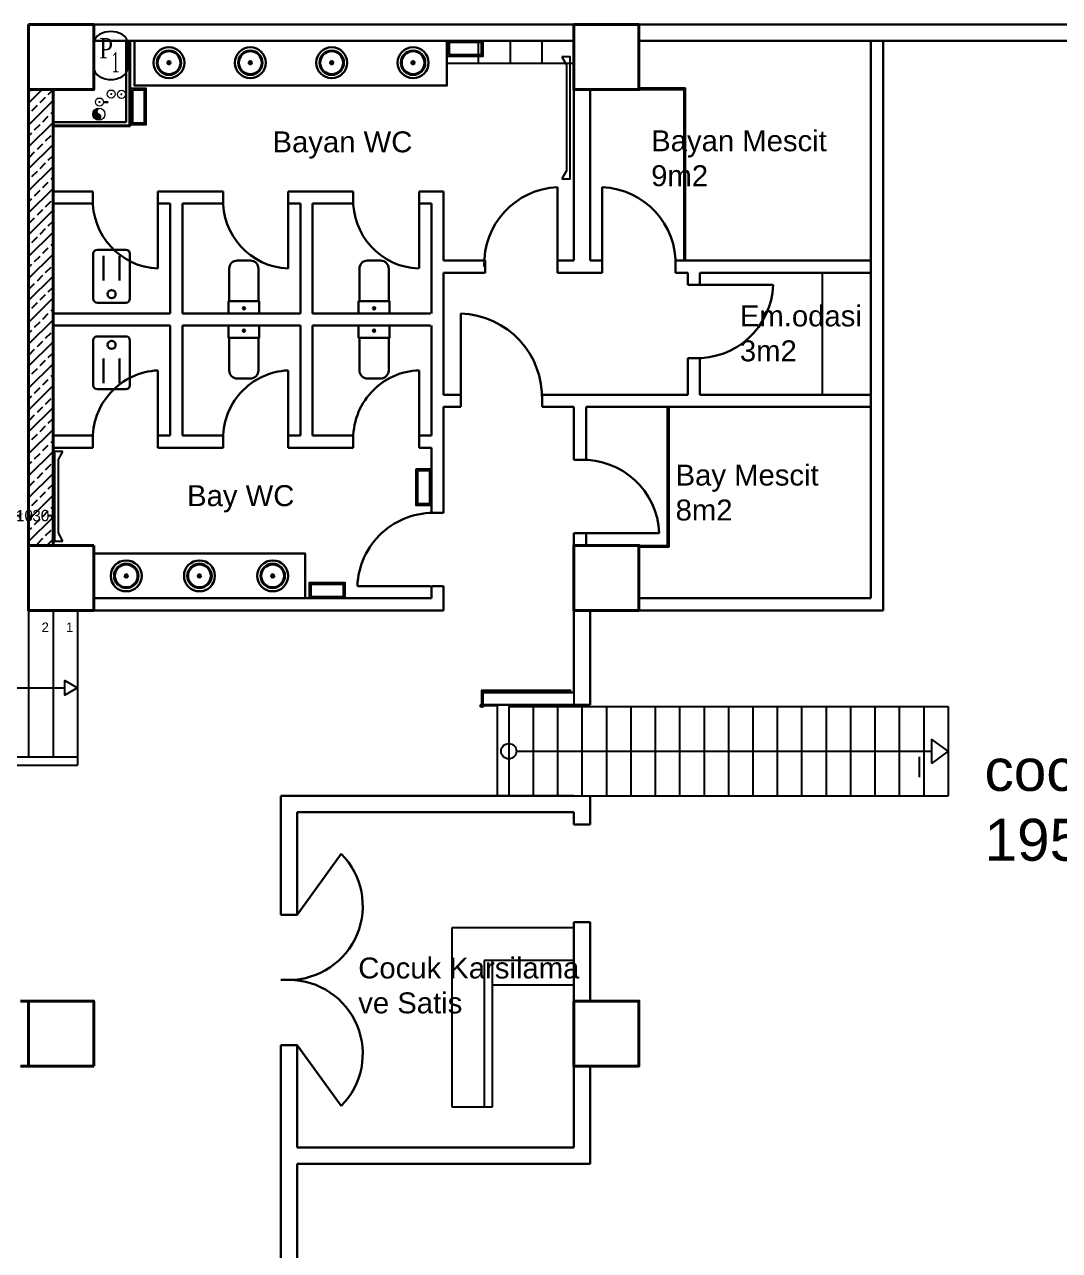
# Model space of a CAD drawing. Header units: millimetres. Extents: x 11848 to 21447, y 11375 to 20030.
# Drawn here: x 16895 to 18167, y 17482 to 18988 of the extents above; entities that cross this region are included whole.
import ezdxf

# ---------------------------------------------------------------- set-up
doc = ezdxf.new("R2010")
doc.units = ezdxf.units.MM
doc.linetypes.add('ACAD_ISO04W100', pattern=[30, 24, -3, 0, -3])
for name, color, linetype in [('-0', 7, 'Continuous'), ('-PISSU KOLON', 2, 'Continuous'), ('03SOGUKSU', 1, 'Continuous'), ('CZM YAZI', 40, 'Continuous'), ('CZM ÖLÇÜ', 142, 'Continuous'), ('MERDIVEN', 173, 'Continuous'), ('mobilya', 251, 'Continuous'), ('TEFRIS', 4, 'Continuous')]:
    doc.layers.add(name, color=color, linetype=linetype)
for name, color, linetype, lineweight in [('CZM DUVAR', 32, 'Continuous', 30), ('DUVAR', 74, 'Continuous', 30), ('GZ KOLON', 10, 'Continuous', 40), ('ISLAK', 150, 'Continuous', 30), ('KAPI-PENCERE', 140, 'Continuous', 18), ('Soğuk su', 4, 'ACAD_ISO04W100', 30)]:
    doc.layers.add(name, color=color, linetype=linetype, lineweight=lineweight)
doc.styles.add('CC', font='times.ttf', dxfattribs={"height": 29.823912})
doc.styles.add('dış ölçü', font='BASKVILL.TTF')
doc.styles.get("Standard").update_dxf_attribs({"font": 'arial.ttf'})
doc.dimstyles.new('dış ölçü', dxfattribs={"dimtxt": 14, "dimasz": 5, "dimexe": 5, "dimexo": 5, "dimgap": 0.09, "dimtad": 0, "dimdec": 0, "dimzin": 0, "dimdsep": 46, "dimtxsty": 'dış ölçü', "dimblk": 'ARCHTICK', "dimcen": 0, "dimadec": 0, "dimazin": 0, "dimtfac": 1, "dimtdec": 0, "dimtix": 1, "dimtofl": 0, "dimtmove": 0, "dimatfit": 3, "dimldrblk": 'ARCHTICK', "dimfxl": 5, "dimfxlon": 1, "dimtolj": 1, "dimtzin": 0, "dimarcsym": 0})

# ---------------------------------------------------------------- blocks, each defined once
blk = doc.blocks.new('_ArchTick')
at = {"color": 0, "linetype": 'ByBlock', "const_width": 0.15}
blk.add_lwpolyline([(-0.5, -0.5), (0.5, 0.5)], dxfattribs=at)
blk = doc.blocks.new('*D448')
at = {"layer": 'CZM ÖLÇÜ', "color": 0, "lineweight": -2, "transparency": 16777216}
for p, q in [((16890.2, 18384.9), (16885.2, 18384.9)), ((16890.2, 18379.9), (16890.2, 18389.9)), ((16900.2, 18379.9), (16900.2, 18389.9)), ((16900.2, 18384.9), (16905.2, 18384.9))]:
    blk.add_line(p, q, dxfattribs=at)
at = {"layer": 'Defpoints', "color": 0, "transparency": 16777216}
for p in [(16900.2, 18384.9), (16890.2, 18351.4), (16900.2, 18348.5)]:
    blk.add_point(p, dxfattribs=at)
at = {"layer": 'CZM ÖLÇÜ', "color": 0, "lineweight": -2, "transparency": 16777216, "xscale": 5, "yscale": 5, "zscale": 5}
blk.add_blockref('_ArchTick', (16890.2, 18384.9), dxfattribs=at)
at = {"layer": 'CZM ÖLÇÜ', "color": 0, "lineweight": -2, "transparency": 16777216, "xscale": 5, "yscale": 5, "zscale": 5, "rotation": 180}
blk.add_blockref('_ArchTick', (16900.2, 18384.9), dxfattribs=at)
at = {"layer": 'CZM ÖLÇÜ', "color": 0, "transparency": 16777216, "insert": (16895.2, 18384.9), "char_height": 14, "attachment_point": 5, "style": 'dış ölçü'}
blk.add_mtext('\\A1;10', dxfattribs=at)
blk = doc.blocks.new('*D449')
at = {"layer": 'CZM ÖLÇÜ', "color": 0, "lineweight": -2, "transparency": 16777216}
for p, q in [((16900.2, 18379.9), (16900.2, 18389.9)), ((16900.2, 18384.9), (16905.6, 18384.9)), ((16930.2, 18384.9), (16924.8, 18384.9)), ((16930.2, 18379.9), (16930.2, 18389.9))]:
    blk.add_line(p, q, dxfattribs=at)
at = {"layer": 'Defpoints', "color": 0, "transparency": 16777216}
for p in [(16930.2, 18384.9), (16930.2, 18356.5), (16900.2, 18348.5)]:
    blk.add_point(p, dxfattribs=at)
at = {"layer": 'CZM ÖLÇÜ', "color": 0, "lineweight": -2, "transparency": 16777216, "xscale": 5, "yscale": 5, "zscale": 5, "rotation": 180}
blk.add_blockref('_ArchTick', (16900.2, 18384.9), dxfattribs=at)
at = {"layer": 'CZM ÖLÇÜ', "color": 0, "lineweight": -2, "transparency": 16777216, "xscale": 5, "yscale": 5, "zscale": 5}
blk.add_blockref('_ArchTick', (16930.2, 18384.9), dxfattribs=at)
at = {"layer": 'CZM ÖLÇÜ', "color": 0, "transparency": 16777216, "insert": (16915.2, 18384.9), "char_height": 14, "attachment_point": 5, "style": 'dış ölçü'}
blk.add_mtext('\\A1;30', dxfattribs=at)
blk = doc.blocks.new('rvdcs')
at = {"layer": 'ISLAK'}
for p, q in [((36673.1, 4360), (36673.1, 4400)), ((36709.1, 4360), (36709.1, 4400)), ((36691.1, 4350), (36683.1, 4350)), ((36691.1, 4350), (36699.1, 4350))]:
    blk.add_line(p, q, dxfattribs=at)
blk.add_lwpolyline([(36672.1, 4415), (36710.1, 4415), (36710.1, 4400), (36672.1, 4400)], close=True, dxfattribs=at)
blk.add_circle((36691.2, 4408.7), 1.49, dxfattribs=at)
for centre, start, end in [((36683.1, 4360), 180, 270), ((36699.1, 4360), 270, 0)]:
    blk.add_arc(centre, 10, start, end, dxfattribs=at)
blk = doc.blocks.new('FDCPP')
at = {"layer": 'mobilya'}
for p, q in [((36948.6, 4483.7), (36954, 4473.6)), ((36954, 4473.6), (36954, 4343.3)), ((36954, 4343.3), (36948.6, 4333.7))]:
    blk.add_line(p, q, dxfattribs=at)
blk.add_lwpolyline([(36948.6, 4333.7), (36958.6, 4333.7), (36958.6, 4483.7), (36948.6, 4483.7)], dxfattribs=at)
blk = doc.blocks.new('m2')
at = {"layer": 'MERDIVEN'}
for p, q in [((43871.2, 3685), (44411.2, 3685)), ((43871.2, 3685), (43871.2, 3575)), ((43901.2, 3685), (43901.2, 3575)), ((43931.2, 3685), (43931.2, 3575)), ((43961.2, 3685), (43961.2, 3575)), ((43991.2, 3685), (43991.2, 3575)), ((44021.2, 3685), (44021.2, 3575)), ((44051.2, 3685), (44051.2, 3575)), ((44081.2, 3685), (44081.2, 3575)), ((44111.2, 3685), (44111.2, 3575)), ((44141.2, 3685), (44141.2, 3575)), ((44171.2, 3685), (44171.2, 3575)), ((44201.2, 3685), (44201.2, 3575)), ((44231.2, 3685), (44231.2, 3575)), ((44261.2, 3685), (44261.2, 3575)), ((44291.2, 3685), (44291.2, 3575)), ((44321.2, 3685), (44321.2, 3575)), ((44351.2, 3685), (44351.2, 3575)), ((44381.2, 3685), (44381.2, 3575)), ((44411.2, 3685), (44411.2, 3575)), ((44411.2, 3630), (44390.7, 3644.9)), ((44390.7, 3644.9), (44390.7, 3615.1)), ((43880.6, 3630), (44390.7, 3630)), ((44411.2, 3630), (44390.7, 3615.1)), ((43871.2, 3575), (44411.2, 3575))]:
    blk.add_line(p, q, dxfattribs=at)
blk.add_circle((43871.2, 3630), 9.39, dxfattribs=at)

msp = doc.modelspace()

# ---------------------------------------------------------------- hatches: boundary and pattern name
at = {"layer": 'TEFRIS'}
h = msp.add_hatch(dxfattribs=at)
h.set_pattern_fill('ANSI33', color=256, scale=3)
h.set_pattern_definition([(45, (-56913.443, -61441.475), (-13.4703842, 13.4703842), []), (45, (-56899.973, -61441.475), (-13.4703842, 13.4703842), [9.525, -4.7625])])
h.paths.add_polyline_path([(16930.218, 18908.463), (16900.218, 18908.463), (16900.218, 18348.463), (16930.218, 18348.463)])

# ---------------------------------------------------------------- linework, layer by layer
at = {"layer": '-0', "color": 2, "elevation": 0.005}
msp.add_lwpolyline([(17022.507, 18963.177, 0.27418884), (17014.64, 18976.443, 0.2555276), (16987.875, 18976.443, 0.27418884), (16980.008, 18963.177), (16980.008, 18937.507, 0.27418884), (16987.875, 18924.241, 0.2555276), (17014.64, 18924.241, 0.27418884), (17022.507, 18937.507)], format="xyb", close=True, dxfattribs=at)
at = {"layer": '-PISSU KOLON', "color": 1, "lineweight": 0}
for p, q in [((16980.083, 18878.422), (16984.319, 18882.693)), ((16980.086, 18878.159), (16984.218, 18882.325)), ((16980.091, 18878.696), (16984.513, 18883.156)), ((16980.099, 18877.905), (16984.165, 18882.006)), ((16980.112, 18878.984), (16985.903, 18884.823)), ((16980.121, 18877.661), (16984.144, 18881.718)), ((16980.148, 18879.287), (16985.601, 18884.784)), ((16980.151, 18877.425), (16984.147, 18881.454)), ((16980.188, 18877.197), (16984.167, 18881.209)), ((16980.203, 18879.608), (16985.28, 18884.727)), ((16980.233, 18876.975), (16984.203, 18880.979)), ((16980.28, 18879.952), (16984.937, 18884.648)), ((16980.283, 18876.76), (16984.252, 18880.762)), ((16980.34, 18876.551), (16984.312, 18880.556)), ((16980.386, 18880.325), (16984.564, 18884.538)), ((16980.403, 18876.348), (16984.383, 18880.361)), ((16980.471, 18876.151), (16984.463, 18880.176)), ((16980.533, 18880.74), (16984.151, 18884.388)), ((16980.544, 18875.958), (16984.552, 18880)), ((16980.622, 18875.771), (16984.65, 18879.832)), ((16980.705, 18875.588), (16984.755, 18879.672)), ((16980.744, 18881.218), (16983.674, 18884.173)), ((16980.793, 18875.41), (16984.868, 18879.519)), ((16980.885, 18875.236), (16984.989, 18879.375)), ((16980.981, 18875.067), (16985.117, 18879.237)), ((16981.081, 18874.902), (16985.252, 18879.107)), ((16981.083, 18881.827), (16983.068, 18883.829)), ((16981.186, 18874.741), (16985.394, 18878.985)), ((16981.295, 18874.585), (16985.544, 18878.87)), ((16981.407, 18874.432), (16985.702, 18878.762)), ((16981.524, 18874.283), (16985.867, 18878.663)), ((16981.644, 18874.138), (16986.041, 18878.572)), ((16981.769, 18873.997), (16986.223, 18878.489)), ((16981.897, 18873.86), (16986.414, 18878.416)), ((16982.029, 18873.727), (16986.615, 18878.352)), ((16982.164, 18873.598), (16986.813, 18878.285)), ((16982.304, 18873.472), (16987.001, 18878.208)), ((16982.447, 18873.35), (16987.179, 18878.122)), ((16982.595, 18873.233), (16987.35, 18878.028)), ((16982.746, 18873.119), (16987.512, 18877.925)), ((16982.901, 18873.009), (16987.667, 18877.815)), ((16983.06, 18872.903), (16987.814, 18877.697)), ((16983.223, 18872.801), (16987.954, 18877.572)), ((16983.39, 18872.704), (16988.087, 18877.439)), ((16983.562, 18872.611), (16988.212, 18877.299)), ((16983.738, 18872.522), (16988.33, 18877.152)), ((16983.918, 18872.437), (16988.44, 18876.997)), ((16984.103, 18872.358), (16988.542, 18876.834)), ((16984.293, 18872.283), (16988.637, 18876.663)), ((16984.488, 18872.213), (16988.723, 18876.483)), ((16985.965, 18884.62), (16986.191, 18884.847)), ((16986.426, 18884.818), (16986.465, 18884.857)), ((16984.689, 18872.149), (16988.8, 18876.294)), ((16984.894, 18872.09), (16988.867, 18876.095)), ((16985.106, 18872.037), (16988.923, 18875.886)), ((16985.323, 18871.99), (16988.967, 18875.664)), ((16985.548, 18871.95), (16988.998, 18875.429)), ((16985.779, 18871.917), (16989.012, 18875.177)), ((16986.018, 18871.892), (16989.006, 18874.905)), ((16986.266, 18871.876), (16988.975, 18874.607)), ((16986.523, 18871.909), (16988.907, 18874.313)), ((16986.884, 18872.007), (16988.78, 18873.918)), ((16987.414, 18872.275), (16988.515, 18873.386))]:
    msp.add_line(p, q, dxfattribs=at)
at = {"layer": '-PISSU KOLON', "lineweight": 0}
for centre, radius in [((17001.798, 18902.984), 5), ((17014.308, 18902.737), 5), ((16987.314, 18893.16), 5), ((16986.578, 18878.363), 7.5)]:
    msp.add_circle(centre, radius, dxfattribs=at)
at = {"layer": '-PISSU KOLON', "color": 1, "lineweight": 0}
for centre, start, end in [((16987.531, 18881.615), 106.821263, 253.65445), ((16985.624, 18875.112), 286.821263, 73.65445)]:
    msp.add_arc(centre, 3.389, start, end, dxfattribs=at)
msp.add_line((16955.218, 18268.463), (16960.218, 18268.463))
msp.add_line((16955.218, 18268.463), (16960.218, 18268.463))
at = {"layer": '03SOGUKSU', "const_width": 1.32}
for points in [[(16986.654, 18893.16, -1), (16987.974, 18893.16, -1)], [(17001.138, 18902.984, -1), (17002.458, 18902.984, -1)], [(17013.648, 18902.737, -1), (17014.968, 18902.737, -1)]]:
    msp.add_lwpolyline(points, format="xyb", close=True, dxfattribs=at)
at = {"layer": 'CZM DUVAR'}
for p, q in [((17020.218, 18968.463), (17020.218, 18868.463)), ((17024.218, 18968.463), (17024.218, 18864.463)), ((17025.218, 18968.463), (17025.218, 18863.463)), ((16930.218, 18908.463), (16945.218, 18908.463)), ((16930.218, 18868.463), (17020.218, 18868.463)), ((16930.218, 18864.463), (17024.218, 18864.463)), ((16930.218, 18863.463), (17025.218, 18863.463)), ((17570.218, 18268.463), (17570.218, 18283.463))]:
    msp.add_line(p, q, dxfattribs=at)
at = {"layer": 'CZM ÖLÇÜ'}
for p, q in [((16900.218, 18268.463), (16900.218, 18088.463)), ((16930.218, 18268.463), (16930.218, 18088.463)), ((16960.218, 18268.463), (16960.218, 18078.463)), ((16210.218, 18173.463), (16944.783, 18173.463)), ((16210.218, 18088.463), (16960.218, 18088.463)), ((16830.218, 18078.463), (16960.218, 18078.463))]:
    msp.add_line(p, q, dxfattribs=at)
msp.add_lwpolyline([(16960.218, 18173.463), (16944.783, 18164.552), (16944.783, 18182.374)], close=True, dxfattribs=at)
at = {"layer": 'DUVAR'}
for p, q in [((16980.218, 18988.463), (18915.218, 18988.463)), ((16980.218, 18968.463), (17570.218, 18968.463)), ((17650.218, 18968.463), (18240.218, 18968.463)), ((17935.218, 18968.463), (17935.218, 18283.463)), ((17950.218, 18968.463), (17950.218, 18268.463)), ((17570.218, 18698.463), (17570.218, 18908.463)), ((17590.218, 18698.463), (17590.218, 18908.463)), ((17550.218, 18683.463), (17550.218, 18788.463)), ((17605.218, 18683.463), (17605.218, 18788.463)), ((16979.218, 18783.463), (16930.218, 18783.463)), ((16979.218, 18768.463), (16979.218, 18783.463)), ((17139.218, 18783.463), (17059.218, 18783.463)), ((17059.218, 18768.463), (17059.218, 18783.463)), ((17139.218, 18768.463), (17139.218, 18783.463)), ((17299.218, 18783.463), (17219.218, 18783.463)), ((17219.218, 18768.463), (17219.218, 18783.463)), ((17299.218, 18768.463), (17299.218, 18783.463)), ((17410.218, 18783.463), (17380.218, 18783.463)), ((17380.218, 18768.463), (17380.218, 18783.463)), ((17410.218, 18783.463), (17410.218, 18698.463)), ((16979.218, 18768.463), (16930.218, 18768.463)), ((17074.218, 18768.463), (17059.218, 18768.463)), ((17059.218, 18768.463), (17059.218, 18688.463)), ((17074.218, 18633.463), (17074.218, 18768.463)), ((17139.218, 18768.463), (17089.218, 18768.463)), ((17089.218, 18633.463), (17089.218, 18768.463)), ((17234.218, 18768.463), (17219.218, 18768.463)), ((17219.218, 18768.463), (17219.218, 18688.463)), ((17234.218, 18633.463), (17234.218, 18768.463)), ((17299.218, 18768.463), (17249.218, 18768.463)), ((17249.218, 18633.463), (17249.218, 18768.463)), ((17395.218, 18768.463), (17380.218, 18768.463)), ((17380.218, 18768.463), (17380.218, 18688.463)), ((17395.218, 18768.463), (17395.218, 18633.463)), ((17461.218, 18698.463), (17410.218, 18698.463)), ((17461.218, 18698.463), (17461.218, 18683.463)), ((17570.218, 18698.463), (17550.218, 18698.463)), ((17605.218, 18698.463), (17590.218, 18698.463)), ((17735.218, 18698.463), (17695.218, 18698.463)), ((17695.218, 18698.463), (17695.218, 18683.463)), ((17735.218, 18698.463), (17935.218, 18698.463)), ((17410.218, 18683.463), (17410.218, 18533.463)), ((17461.218, 18683.463), (17410.218, 18683.463)), ((17605.218, 18683.463), (17550.218, 18683.463)), ((17710.218, 18683.463), (17695.218, 18683.463)), ((17710.218, 18668.463), (17710.218, 18683.463)), ((17725.218, 18668.463), (17725.218, 18683.463)), ((17725.218, 18683.463), (17935.218, 18683.463)), ((17725.218, 18668.463), (17710.218, 18668.463)), ((17725.218, 18668.463), (17815.218, 18668.463)), ((17074.218, 18633.463), (16930.218, 18633.463)), ((17234.218, 18633.463), (17089.218, 18633.463)), ((17394.218, 18633.463), (17249.218, 18633.463)), ((17431.218, 18533.463), (17431.218, 18633.463)), ((17074.218, 18618.463), (16930.218, 18618.463)), ((17074.218, 18618.463), (17074.218, 18483.463)), ((17234.218, 18618.463), (17089.218, 18618.463)), ((17089.218, 18618.463), (17089.218, 18483.463)), ((17234.218, 18618.463), (17234.218, 18483.463)), ((17394.218, 18618.463), (17249.218, 18618.463)), ((17249.218, 18618.463), (17249.218, 18483.463)), ((17394.218, 18618.463), (17255.218, 18618.463)), ((17395.218, 18618.463), (17395.218, 18483.463)), ((17710.218, 18533.463), (17710.218, 18578.463)), ((17725.218, 18578.463), (17710.218, 18578.463)), ((17725.218, 18533.463), (17725.218, 18578.463)), ((17059.218, 18483.463), (17059.218, 18563.463)), ((17219.218, 18483.463), (17219.218, 18563.463)), ((17380.218, 18483.463), (17380.218, 18563.502)), ((17431.218, 18533.463), (17410.218, 18533.463)), ((17431.218, 18518.463), (17431.218, 18533.463)), ((17710.218, 18533.463), (17531.218, 18533.463)), ((17531.218, 18518.463), (17531.218, 18533.463)), ((17725.218, 18533.463), (17935.218, 18533.463)), ((17410.218, 18518.463), (17410.218, 18388.463)), ((17410.218, 18518.463), (17431.218, 18518.463)), ((17531.218, 18518.463), (17570.218, 18518.463)), ((17570.218, 18518.463), (17570.218, 18453.463)), ((17585.218, 18518.463), (17585.218, 18453.463)), ((17585.218, 18518.463), (17935.218, 18518.463)), ((16979.218, 18483.463), (16930.218, 18483.463)), ((16979.218, 18483.463), (16979.218, 18468.463)), ((17074.218, 18483.463), (17059.218, 18483.463)), ((17059.218, 18483.463), (17059.218, 18468.463)), ((17139.218, 18483.463), (17089.218, 18483.463)), ((17139.218, 18483.463), (17139.218, 18468.463)), ((17234.218, 18483.463), (17219.218, 18483.463)), ((17219.218, 18483.463), (17219.218, 18468.463)), ((17299.218, 18483.463), (17249.218, 18483.463)), ((17299.218, 18483.463), (17299.218, 18468.463)), ((17395.218, 18483.463), (17380.218, 18483.463)), ((17380.218, 18483.463), (17380.218, 18468.463)), ((16979.218, 18468.463), (16930.218, 18468.463)), ((17139.218, 18468.463), (17059.218, 18468.463)), ((17299.218, 18468.463), (17219.218, 18468.463)), ((17395.218, 18468.463), (17380.218, 18468.463)), ((17395.218, 18468.463), (17395.218, 18388.463)), ((17585.218, 18453.463), (17570.218, 18453.463)), ((17395.218, 18388.463), (17410.218, 18388.463)), ((17570.218, 18363.463), (17570.218, 18348.463)), ((17585.218, 18363.463), (17570.218, 18363.463)), ((17585.218, 18363.463), (17585.218, 18348.463)), ((17585.218, 18363.463), (17675.218, 18363.463)), ((17394.218, 18298.463), (17304.218, 18298.463)), ((17395.218, 18298.463), (17395.218, 18283.463)), ((17395.218, 18298.463), (17410.218, 18298.463)), ((17410.218, 18298.463), (17410.218, 18268.463)), ((16980.218, 18283.463), (17395.218, 18283.463)), ((17650.218, 18283.463), (17935.218, 18283.463)), ((16980.218, 18268.463), (17410.218, 18268.463)), ((17570.218, 18268.463), (17570.218, 18167.462)), ((17590.218, 18152.462), (17590.218, 18268.463)), ((17650.218, 18268.463), (17950.218, 18268.463)), ((17458.218, 18152.462), (17458.218, 18167.462)), ((17458.218, 18167.462), (17570.218, 18167.462)), ((17590.218, 18152.462), (17458.218, 18152.462)), ((17210.218, 17894.463), (17210.218, 18040.462)), ((17210.218, 18040.462), (17570.218, 18040.462)), ((17590.218, 18005.462), (17590.218, 18040.462)), ((17230.218, 18020.462), (17570.218, 18020.462)), ((17230.218, 17894.463), (17230.218, 18020.462)), ((17570.218, 18020.462), (17570.218, 18005.462)), ((17570.218, 18005.462), (17590.218, 18005.462)), ((17230.218, 17894.463), (17284.394, 17969.36)), ((17210.218, 17894.463), (17230.218, 17894.463)), ((17570.218, 17885.462), (17570.218, 17788.463)), ((17570.218, 17885.462), (17570.218, 17883.463)), ((17570.218, 17885.462), (17590.218, 17885.462)), ((17590.218, 17788.463), (17590.218, 17885.462)), ((17210.218, 17814.463), (17230.218, 17814.463)), ((17210.218, 17288.463), (17210.218, 17734.463)), ((17210.218, 17734.463), (17230.218, 17734.463)), ((17230.218, 17608.463), (17230.218, 17734.463)), ((17230.218, 17734.463), (17284.394, 17659.565)), ((17570.218, 17708.463), (17570.218, 17608.463)), ((17590.218, 17708.463), (17590.218, 17588.463)), ((17230.218, 17608.463), (17570.218, 17608.463)), ((17230.218, 17588.463), (17590.218, 17588.463)), ((17230.218, 17288.463), (17230.218, 17588.463))]:
    msp.add_line(p, q, dxfattribs=at)
for centre, radius, start, end in [((17553.968, 18694.713), 93.825, 92.29061, 182.29061), ((17601.468, 18694.713), 93.825, 357.70939, 87.70939), ((17062.968, 18772.213), 83.834, 177.43623, 267.43623), ((17222.968, 18772.213), 83.834, 177.43623, 267.43623), ((17382.968, 18772.213), 83.834, 177.43623, 267.43623), ((17721.468, 18672.213), 93.825, 267.70939, 357.70939), ((17427.468, 18529.713), 103.818, 357.929969, 87.929969), ((17062.968, 18479.713), 83.834, 92.56377, 182.56377), ((17222.968, 18479.713), 83.834, 92.56377, 182.56377), ((17382.968, 18479.713), 83.834, 91.879808, 182.56377), ((17581.468, 18359.713), 93.825, 2.29061, 92.29061), ((17397.968, 18294.713), 93.825, 87.70939, 177.70939), ((17220.051, 17905.275), 90.812, 270.105039, 44.88492), ((17220.051, 17723.65), 90.812, 315.11508, 89.894961)]:
    msp.add_arc(centre, radius, start, end, dxfattribs=at)
at = {"layer": 'GZ KOLON'}
for p, q in [((16900.218, 18348.463), (16900.218, 18908.463)), ((16930.218, 18348.463), (16930.218, 18908.463)), ((16890.218, 17788.463), (16900.218, 17788.463)), ((16900.218, 17708.463), (16890.218, 17708.463))]:
    msp.add_line(p, q, dxfattribs=at)
for points in [[(16900.218, 18988.463), (16980.218, 18988.463), (16980.218, 18908.463), (16900.218, 18908.463)], [(17650.218, 18988.463), (17570.218, 18988.463), (17570.218, 18908.463), (17650.218, 18908.463)], [(16980.218, 18348.463), (16900.218, 18348.463), (16900.218, 18268.463), (16980.218, 18268.463)], [(17650.218, 18268.463), (17570.218, 18268.463), (17570.218, 18348.463), (17650.218, 18348.463)], [(16980.218, 17708.463), (16900.218, 17708.463), (16900.218, 17788.463), (16980.218, 17788.463)], [(17570.218, 17788.463), (17650.218, 17788.463), (17650.218, 17708.463), (17570.218, 17708.463)]]:
    msp.add_lwpolyline(points, close=True, dxfattribs=at)
at = {"layer": 'ISLAK'}
for p, q in [((17070.722, 18941.522), (17074.722, 18941.522)), ((17072.722, 18943.522), (17072.722, 18939.522)), ((17170.722, 18941.522), (17174.722, 18941.522)), ((17172.722, 18943.522), (17172.722, 18939.522)), ((17270.722, 18941.522), (17274.722, 18941.522)), ((17272.722, 18943.522), (17272.722, 18939.522)), ((17370.722, 18941.522), (17374.722, 18941.522)), ((17372.722, 18943.522), (17372.722, 18939.522)), ((16992.406, 18673.824), (16992.406, 18704.088)), ((17012.03, 18673.824), (17012.03, 18704.088)), ((16992.406, 18578.102), (16992.406, 18547.838)), ((17012.03, 18578.102), (17012.03, 18547.838)), ((17022.218, 18310.963), (17018.218, 18310.963)), ((17020.218, 18312.963), (17020.218, 18308.963)), ((17108.218, 18310.963), (17112.218, 18310.963)), ((17110.218, 18312.963), (17110.218, 18308.963)), ((17198.218, 18310.963), (17202.218, 18310.963)), ((17200.218, 18312.963), (17200.218, 18308.963))]:
    msp.add_line(p, q, dxfattribs=at)
for points in [[(17030.218, 18968.463), (17414.218, 18968.463), (17414.218, 18913.463), (17030.218, 18913.463)], [(16980.218, 18283.463), (17240.217, 18283.408), (17240.217, 18338.408), (16980.218, 18338.463)]]:
    msp.add_lwpolyline(points, close=True, dxfattribs=at)
for points in [[(17019.718, 18646.64), (16984.718, 18646.64, -0.41421356), (16979.718, 18651.64), (16979.718, 18706.64, -0.41421356), (16984.718, 18711.64), (17019.718, 18711.64, -0.41421356), (17024.718, 18706.64), (17024.718, 18651.64, -0.41421356)], [(17019.718, 18605.286), (16984.718, 18605.286, 0.41421356), (16979.718, 18600.286), (16979.718, 18545.286, 0.41421356), (16984.718, 18540.286), (17019.718, 18540.286, 0.41421356), (17024.718, 18545.286), (17024.718, 18600.286, 0.41421356)]]:
    msp.add_lwpolyline(points, format="xyb", close=True, dxfattribs=at)
for centre, radius in [((17072.722, 18941.522), 19), ((17072.722, 18941.522), 15), ((17072.722, 18941.522), 14), ((17172.722, 18941.522), 19), ((17172.722, 18941.522), 15), ((17172.722, 18941.522), 14), ((17272.722, 18941.522), 19), ((17272.722, 18941.522), 15), ((17272.722, 18941.522), 14), ((17372.722, 18941.522), 19), ((17372.722, 18941.522), 15), ((17372.722, 18941.522), 14), ((17072.722, 18941.522), 2), ((17172.722, 18941.522), 2), ((17272.722, 18941.522), 2), ((17372.722, 18941.522), 2), ((17002.218, 18657.158), 5), ((17002.218, 18594.768), 5), ((17020.218, 18310.963), 19), ((17020.218, 18310.963), 15), ((17020.218, 18310.963), 14), ((17110.218, 18310.963), 19), ((17110.218, 18310.963), 15), ((17110.218, 18310.963), 14), ((17200.218, 18310.963), 19), ((17200.218, 18310.963), 15), ((17200.218, 18310.963), 14), ((17020.218, 18310.963), 2), ((17110.218, 18310.963), 2), ((17200.218, 18310.963), 2)]:
    msp.add_circle(centre, radius, dxfattribs=at)
at = {"layer": 'KAPI-PENCERE', "color": 42}
msp.add_lwpolyline([(16900.218, 18988.463), (16980.218, 18988.463), (16980.218, 18908.463), (16900.218, 18908.463)], close=True, dxfattribs=at)
at = {"layer": 'MERDIVEN'}
msp.add_line((17995.218, 18063.463), (17995.218, 18088.463), dxfattribs=at)
at = {"layer": 'mobilya', "color": 7}
for p, q in [((17453.218, 18940.963), (17453.218, 18968.463)), ((17492.218, 18940.963), (17492.218, 18968.463)), ((17531.218, 18940.963), (17531.218, 18968.463)), ((17414.218, 18940.963), (17570.218, 18940.963)), ((17570.218, 18268.463), (17570.218, 18150.462))]:
    msp.add_line(p, q, dxfattribs=at)
at = {"layer": 'mobilya'}
for p, q in [((17650.218, 18910.463), (17707.218, 18910.463)), ((17650.218, 18908.463), (17705.218, 18908.463)), ((17705.218, 18908.463), (17705.218, 18698.463)), ((17707.218, 18910.463), (17707.218, 18698.463)), ((17875.218, 18683.463), (17875.218, 18533.463)), ((17685.218, 18348.463), (17685.218, 18518.463)), ((17687.218, 18346.463), (17687.218, 18518.463)), ((16936.779, 18454.042), (16942.218, 18463.633)), ((16936.779, 18363.677), (16936.779, 18454.042)), ((16942.218, 18353.633), (16936.779, 18363.677)), ((17650.218, 18348.463), (17685.218, 18348.463)), ((17650.218, 18346.463), (17687.218, 18346.463)), ((17570.218, 17878.463), (17420.218, 17878.463)), ((17420.218, 17878.463), (17420.218, 17658.463)), ((17570.218, 17838.463), (17460.218, 17838.463)), ((17460.218, 17838.463), (17460.218, 17658.463)), ((17470.218, 17658.463), (17470.218, 17838.463)), ((17470.218, 17808.463), (17570.218, 17808.463)), ((17420.218, 17658.463), (17470.218, 17658.463))]:
    msp.add_line(p, q, dxfattribs=at)
for points in [[(17414.882, 18949.463), (17458.882, 18949.463), (17458.882, 18968.463), (17414.882, 18968.463)], [(17416.882, 18951.463), (17456.882, 18951.463), (17456.882, 18966.463), (17416.882, 18966.463)], [(17025.727, 18909.722), (17025.727, 18865.722), (17044.727, 18865.722), (17044.727, 18909.722)], [(17027.727, 18907.722), (17027.727, 18867.722), (17042.727, 18867.722), (17042.727, 18907.722)], [(17376.218, 18441.914), (17376.218, 18397.914), (17395.218, 18397.914), (17395.218, 18441.914)], [(17378.218, 18439.914), (17378.218, 18399.914), (17393.218, 18399.914), (17393.218, 18439.914)], [(17245.132, 18283.463), (17289.132, 18283.463), (17289.132, 18302.463), (17245.132, 18302.463)], [(17247.132, 18285.463), (17287.132, 18285.463), (17287.132, 18300.463), (17247.132, 18300.463)]]:
    msp.add_lwpolyline(points, close=True, dxfattribs=at)
for points in [[(16942.218, 18463.633), (16932.218, 18463.633), (16932.218, 18353.603), (16942.218, 18353.603)], [(17457.118, 18151.462), (17457.118, 18170.462), (17567.118, 18170.462)], [(17457.218, 18151.462), (17476.218, 18151.462), (17476.218, 18041.462)]]:
    msp.add_lwpolyline(points, dxfattribs=at)
msp.add_circle((17457.218, 18151.462), 2, dxfattribs=at)
at = {"layer": 'Soğuk su'}
msp.add_line((16992.314, 18893.16), (16998.057, 18893.16), dxfattribs=at)

# ---------------------------------------------------------------- block references
at = {"layer": 'DUVAR'}
for name, p in [('FDCPP', (-19392.939, 14465.254)), ('rvdcs', (-19526.368, 14203.459)), ('rvdcs', (-19366.368, 14203.459)), ('m2', (-26380.994, 14465.458))]:
    msp.add_blockref(name, p, dxfattribs=at)
at = {"layer": 'DUVAR', "xscale": -1, "rotation": 180}
for p in [(-19526.368, 23048.467), (-19366.368, 23048.467)]:
    msp.add_blockref('rvdcs', p, dxfattribs=at)

# ---------------------------------------------------------------- texts
at = {"layer": '-0', "color": 2, "style": 'CC'}
for s, width, p in [('P', 0.8, (16987.152, 18946.895, 0.005)), ('1', 0.518145, (17002.259, 18929.787, 0.005))]:
    msp.add_text(s, height=25, dxfattribs=dict(at, width=width)).set_placement(p)
at = {"layer": 'CZM YAZI', "attachment_point": 1}
for s, width, insert, char_height in [('Bayan WC', 1440.82217, (17199.996, 18857.16), 25.7388), ('Bayan Mescit\\P9m2', 1440.82217, (17665.306, 18858.466), 25.73885), ('Em.odasi\\P3m2 ', 1440.82217, (17774.311, 18643.231), 25.7388), ('Bay Mescit\\P8m2 ', 1440.82217, (17695.32, 18447.647), 25.7388), ('Bay WC', 1440.82217, (17095.001, 18422.366), 25.7388), ('{\\fArial|b0|i0|c162|p34;2}', 58.8372, (16916.18, 18253.591), 11.531), ('{\\fArial|b0|i0|c162|p34;1}', 58.8372, (16946.113, 18253.591), 11.531), ('cocuk oyun alani \\P195+15=210m2', 1440.82217, (18074.911, 18098.205), 51.4777), ('Cocuk Karsilama\\Pve Satis', 1440.82217, (17305.32, 17841.986), 25.73885)]:
    msp.add_mtext_dynamic_manual_height_columns(s, width=width, gutter_width=1, heights=[0], dxfattribs=dict(at, insert=insert, char_height=char_height))

# ---------------------------------------------------------------- dimensions: what is measured, and where the dimension line sits
at = {"layer": 'CZM ÖLÇÜ'}
for base, p1, p2, picture, middle in [((16900.218, 18384.939), (16890.218, 18351.406), (16900.218, 18348.463), '*D448', (16895.218, 18384.939)), ((16930.218, 18384.939), (16900.218, 18348.463), (16930.218, 18356.465), '*D449', (16915.218, 18384.939))]:
    dim = msp.add_linear_dim(base=base, p1=p1, p2=p2, angle=180, dimstyle='dış ölçü', override={"dimtmove": 1}, dxfattribs=at)
    dim.commit()
    dim.dimension.update_dxf_attribs({"geometry": picture, "text_midpoint": middle})

doc.saveas('drawing.dxf')
